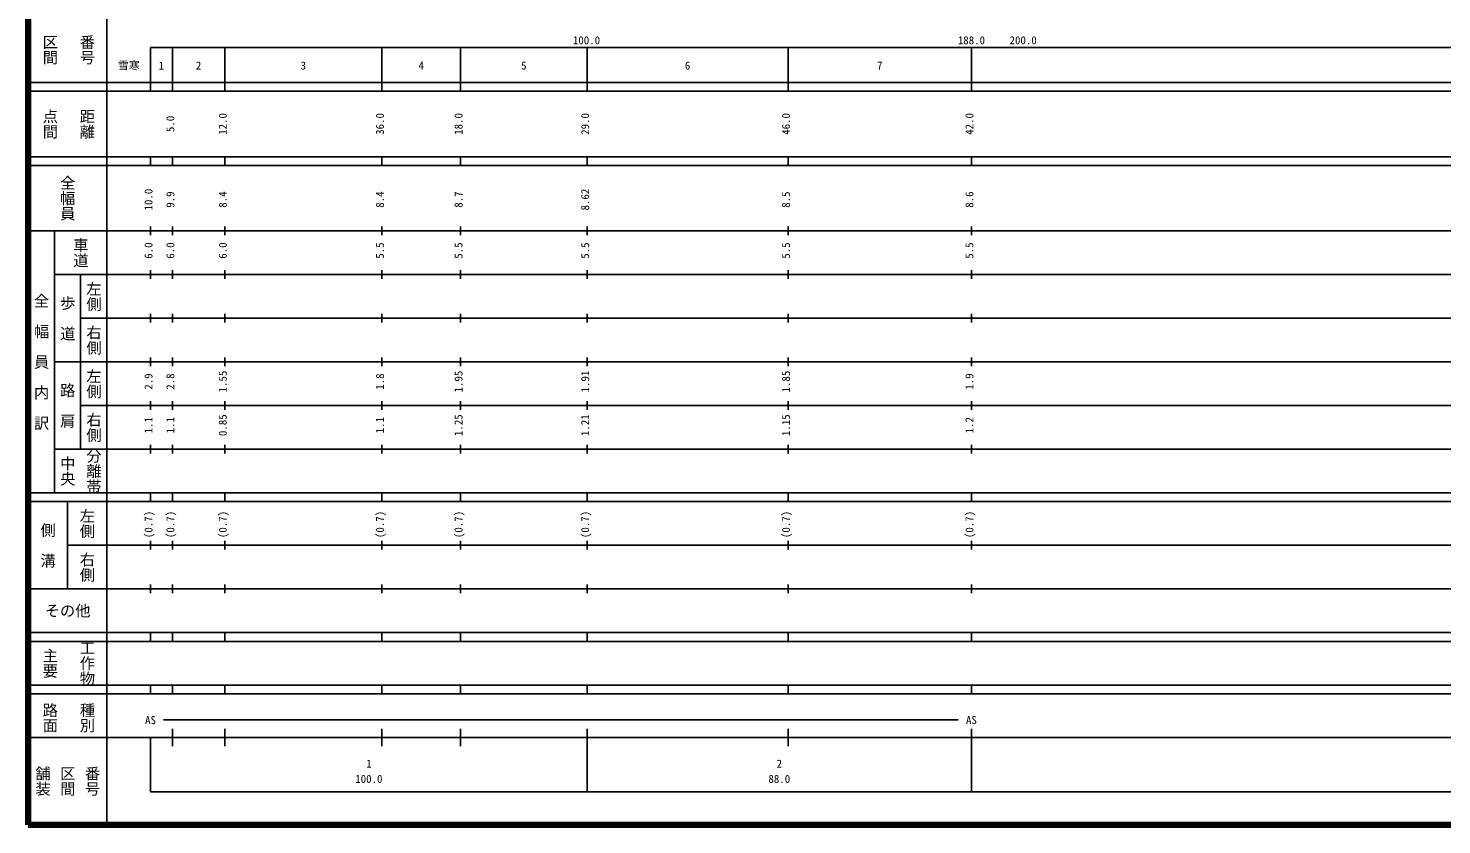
# Model space of a CAD drawing. Units: millimetres on the paper, enlarged 1000 times. Extents: x 40000 to 680000, y 20000 to 380000.
# Drawn here: x 40000 to 363711, y 20000 to 202409 of the extents above; entities that cross this region are included whole.
import ezdxf
from ezdxf.enums import TextEntityAlignment as Align

# ---------------------------------------------------------------- set-up
doc = ezdxf.new("R2010")
doc.units = ezdxf.units.MM
doc.header["$LTSCALE"] = 1000
doc.layers.add('M-TTL', color=2, linetype='Continuous', lineweight=140)
doc.layers.add('M-TTL-BAND', color=7, linetype='Continuous', lineweight=25)
doc.styles.add('@ＭＳ ゴシック', font='')
doc.styles.add('ＭＳ ゴシック', font='')
doc.styles.get('@ＭＳ ゴシック').set_extended_font_data('@MS Gothic')
doc.styles.get('ＭＳ ゴシック').set_extended_font_data('MS Gothic')

msp = doc.modelspace()

# ---------------------------------------------------------------- linework, layer by layer
at = {"layer": 'M-TTL'}
for p, q in [((40000, 380000), (40000, 20000)), ((40000, 20000), (680000, 20000))]:
    msp.add_line(p, q, dxfattribs=at)
at = {"layer": 'M-TTL-BAND'}
for p, q in [((58000, 370000), (58000, 20000)), ((68000, 198000), (579000, 198000)), ((68000, 198000), (68000, 188000)), ((73000, 188000), (73000, 198000)), ((85000, 188000), (85000, 198000)), ((121000, 188000), (121000, 198000)), ((139000, 188000), (139000, 198000)), ((168000, 188000), (168000, 198000)), ((214000, 188000), (214000, 198000)), ((256000, 188000), (256000, 198000)), ((40000, 190000), (579000, 190000)), ((40000, 188000), (579000, 188000)), ((40000, 173000), (579000, 173000)), ((68000, 171000), (68000, 173000)), ((73000, 171000), (73000, 173000)), ((85000, 171000), (85000, 173000)), ((121000, 171000), (121000, 173000)), ((139000, 171000), (139000, 173000)), ((168000, 171000), (168000, 173000)), ((214000, 171000), (214000, 173000)), ((256000, 171000), (256000, 173000)), ((40000, 171000), (579000, 171000)), ((40000, 156000), (579000, 156000)), ((46000, 96000), (46000, 156000)), ((68000, 155000), (68000, 157000)), ((73000, 155000), (73000, 157000)), ((85000, 155000), (85000, 157000)), ((121000, 155000), (121000, 157000)), ((139000, 155000), (139000, 157000)), ((168000, 155000), (168000, 157000)), ((214000, 155000), (214000, 157000)), ((256000, 155000), (256000, 157000)), ((46000, 146000), (579000, 146000)), ((52000, 146000), (52000, 106000)), ((68000, 145000), (68000, 147000)), ((73000, 145000), (73000, 147000)), ((85000, 145000), (85000, 147000)), ((121000, 145000), (121000, 147000)), ((139000, 145000), (139000, 147000)), ((168000, 145000), (168000, 147000)), ((214000, 145000), (214000, 147000)), ((256000, 145000), (256000, 147000)), ((52000, 136000), (579000, 136000)), ((68000, 135000), (68000, 137000)), ((73000, 135000), (73000, 137000)), ((85000, 135000), (85000, 137000)), ((121000, 135000), (121000, 137000)), ((139000, 135000), (139000, 137000)), ((168000, 135000), (168000, 137000)), ((214000, 135000), (214000, 137000)), ((256000, 135000), (256000, 137000)), ((68000, 125000), (68000, 127000)), ((73000, 125000), (73000, 127000)), ((85000, 125000), (85000, 127000)), ((121000, 125000), (121000, 127000)), ((139000, 125000), (139000, 127000)), ((168000, 125000), (168000, 127000)), ((214000, 125000), (214000, 127000)), ((256000, 125000), (256000, 127000)), ((46000, 126000), (579000, 126000)), ((68000, 115000), (68000, 117000)), ((73000, 115000), (73000, 117000)), ((85000, 115000), (85000, 117000)), ((121000, 115000), (121000, 117000)), ((139000, 115000), (139000, 117000)), ((168000, 115000), (168000, 117000)), ((214000, 115000), (214000, 117000)), ((256000, 115000), (256000, 117000)), ((52000, 116000), (579000, 116000)), ((68000, 105000), (68000, 107000)), ((73000, 105000), (73000, 107000)), ((85000, 105000), (85000, 107000)), ((121000, 105000), (121000, 107000)), ((139000, 105000), (139000, 107000)), ((168000, 105000), (168000, 107000)), ((214000, 105000), (214000, 107000)), ((256000, 105000), (256000, 107000)), ((46000, 106000), (579000, 106000)), ((40000, 96000), (579000, 96000)), ((40000, 94000), (579000, 94000)), ((49000, 94000), (49000, 74000)), ((68000, 94000), (68000, 96000)), ((73000, 94000), (73000, 96000)), ((85000, 94000), (85000, 96000)), ((121000, 94000), (121000, 96000)), ((139000, 94000), (139000, 96000)), ((168000, 94000), (168000, 96000)), ((214000, 94000), (214000, 96000)), ((256000, 94000), (256000, 96000)), ((68000, 83000), (68000, 85000)), ((73000, 83000), (73000, 85000)), ((85000, 83000), (85000, 85000)), ((121000, 83000), (121000, 85000)), ((139000, 83000), (139000, 85000)), ((168000, 83000), (168000, 85000)), ((214000, 83000), (214000, 85000)), ((256000, 83000), (256000, 85000)), ((49000, 84000), (579000, 84000)), ((68000, 73000), (68000, 75000)), ((73000, 73000), (73000, 75000)), ((85000, 73000), (85000, 75000)), ((121000, 73000), (121000, 75000)), ((139000, 73000), (139000, 75000)), ((168000, 73000), (168000, 75000)), ((214000, 73000), (214000, 75000)), ((256000, 73000), (256000, 75000)), ((40000, 74000), (579000, 74000)), ((40000, 64000), (579000, 64000)), ((40000, 62000), (579000, 62000)), ((68000, 62000), (68000, 64000)), ((73000, 62000), (73000, 64000)), ((85000, 62000), (85000, 64000)), ((121000, 62000), (121000, 64000)), ((139000, 62000), (139000, 64000)), ((168000, 62000), (168000, 64000)), ((214000, 62000), (214000, 64000)), ((256000, 62000), (256000, 64000)), ((40000, 52000), (579000, 52000)), ((68000, 50000), (68000, 52000)), ((73000, 50000), (73000, 52000)), ((85000, 50000), (85000, 52000)), ((121000, 50000), (121000, 52000)), ((139000, 50000), (139000, 52000)), ((168000, 50000), (168000, 52000)), ((214000, 50000), (214000, 52000)), ((256000, 50000), (256000, 52000)), ((40000, 50000), (579000, 50000)), ((71000, 44000), (253000, 44000)), ((40000, 40000), (579000, 40000)), ((68000, 40000), (68000, 27500)), ((73000, 38000), (73000, 42000)), ((85000, 38000), (85000, 42000)), ((121000, 38000), (121000, 42000)), ((139000, 38000), (139000, 42000)), ((168000, 27500), (168000, 42000)), ((214000, 38000), (214000, 42000)), ((256000, 27500), (256000, 42000)), ((68000, 27500), (579000, 27500))]:
    msp.add_line(p, q, dxfattribs=at)

# ---------------------------------------------------------------- texts
at = {"layer": 'M-TTL-BAND', "style": '@ＭＳ ゴシック'}
for s, p in [('番号', (53500, 197500)), ('区間', (45000, 197500)), ('点間', (45000, 180500)), ('距離', (53500, 180500)), ('全幅員', (49000, 163500)), ('車道', (52000, 151000)), ('左側', (55000, 141000)), ('全\u3000幅\u3000員\u3000内\u3000訳', (43000, 126000)), ('歩\u3000道', (49000, 136000)), ('右側', (55000, 131000)), ('左側', (55000, 121000)), ('路\u3000肩', (49000, 116000)), ('右側', (55000, 111000)), ('中央', (49000, 101000)), ('分離帯', (55000, 101000)), ('左側', (53500, 89000)), ('側\u3000溝', (44500, 84000)), ('右側', (53500, 79000)), ('工作物', (53500, 57000)), ('主要', (45000, 57000)), ('路面', (45000, 44500)), ('種別', (53500, 44500)), ('舗装', (43333, 30000)), ('区間', (49000, 30000)), ('番号', (54667, 30000))]:
    msp.add_text(s, height=2566, rotation=270, dxfattribs=at).set_placement(p, align=Align.MIDDLE_CENTER)
at = {"layer": 'M-TTL-BAND', "style": 'ＭＳ ゴシック'}
for s, p in [('100.0', (167844, 198195)), ('188.0', (256000, 198195)), ('200.0', (267844, 198195)), ('雪寒', (63017, 192405)), ('1', (70500, 192405)), ('2', (79000, 192405)), ('3', (103000, 192405)), ('4', (130000, 192405)), ('5', (153500, 192405)), ('6', (191000, 192405)), ('7', (235000, 192405)), ('AS', (68000, 42500)), ('AS', (256000, 42500)), ('1', (118000, 32523)), ('2', (212000, 32523)), ('100.0', (118000, 29033)), ('88.0', (212000, 29033))]:
    msp.add_text(s, height=1833, dxfattribs=at).set_placement(p, align=Align.BOTTOM_CENTER)
for s, p in [('5.0', (74000, 180500)), ('12.0', (86000, 180500)), ('36.0', (122000, 180500)), ('18.0', (140000, 180500)), ('29.0', (169000, 180500)), ('46.0', (215000, 180500)), ('42.0', (257000, 180500)), ('10.0', (69000, 163174)), ('8.62', (169000, 163174)), ('9.9', (74000, 163174)), ('8.4', (86000, 163174)), ('8.4', (122000, 163174)), ('8.7', (140000, 163174)), ('8.5', (215000, 163174)), ('8.6', (257000, 163174)), ('6.0', (69000, 151500)), ('6.0', (74000, 151500)), ('6.0', (86000, 151500)), ('5.5', (122000, 151500)), ('5.5', (140000, 151500)), ('5.5', (169000, 151500)), ('5.5', (215000, 151500)), ('5.5', (257000, 151500)), ('2.9', (69000, 121500)), ('2.8', (74000, 121500)), ('1.55', (86000, 121500)), ('1.8', (122000, 121500)), ('1.95', (140000, 121500)), ('1.91', (169000, 121500)), ('1.85', (215000, 121500)), ('1.9', (257000, 121500)), ('0.85', (86000, 111500)), ('1.25', (140000, 111500)), ('1.21', (169000, 111500)), ('1.15', (215000, 111500)), ('1.1', (69000, 111500)), ('1.1', (74000, 111500)), ('1.1', (122000, 111500)), ('1.2', (257000, 111500)), ('(0.7)', (69000, 88764)), ('(0.7)', (74000, 88764)), ('(0.7)', (86000, 88764)), ('(0.7)', (122000, 88764)), ('(0.7)', (140000, 88764)), ('(0.7)', (169000, 88764)), ('(0.7)', (215000, 88764)), ('(0.7)', (257000, 88764))]:
    msp.add_text(s, height=1833, rotation=90, dxfattribs=at).set_placement(p, align=Align.BOTTOM_CENTER)
msp.add_text('その他', height=2566, dxfattribs=at).set_placement((49000, 69000), align=Align.MIDDLE_CENTER)

doc.saveas('drawing.dxf')
